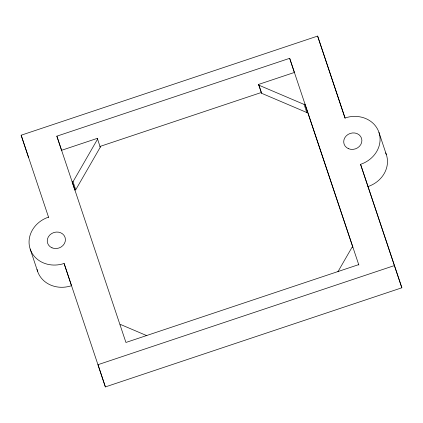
<?xml version="1.0" encoding="UTF-8"?>
<svg xmlns="http://www.w3.org/2000/svg" width="423" height="423" viewBox="0 0 423 423"><rect width="100%" height="100%" fill="white"/><g stroke="black" fill="none" stroke-linecap="round" stroke-linejoin="round"><path stroke-width="0.63" d="M97.316 138.353L100.262 147.209L75.733 189.779L74.86 190.07L72.169 181.985L73.042 181.694L97.57 139.13L97.316 138.353L61.562 150.308L56.856 136.164L289.67 58.316L358.878 265.089M337.908 271.772L351.973 247.365L352.845 247.074M28.547 157.446L21.15 135.217L317.62 36.082L345.041 117.98A27.585 24.444 -18.4 0 1 378.96 132.415L386.358 154.644M258.627 84.415L258.887 85.187L304.111 104.433L304.983 104.137L307.674 112.222L306.802 112.513L261.573 93.272L261.319 92.5L258.627 84.415L294.376 72.46L289.67 58.316M261.319 92.5L100.002 146.437L100.262 147.209M120.032 324.922L120.904 324.631L146.834 335.666M358.746 264.608L125.932 342.456L56.856 136.164M394.453 265.554L97.988 364.684L105.38 386.918L401.85 287.783L360.565 164.341A27.585 24.444 -18.4 0 0 378.96 132.415M345.11 118.329L317.62 36.082M360.565 164.341L401.85 287.783M307.674 112.222L352.819 247.048M21.15 135.217L48.64 217.464M48.571 217.115A27.585 24.444 -18.4 0 0 30.176 249.041A27.585 24.444 -18.4 0 0 64.095 263.471L105.38 386.918M304.111 104.433L306.802 112.513M258.887 85.187L261.573 93.272M73.042 181.694L75.733 189.779M64.095 263.471L71.492 285.699A27.585 24.444 -18.4 0 1 37.044 269.43M30.176 249.041L37.573 271.27M385.67 152.856A27.585 24.444 -18.4 0 1 367.957 186.569M51.997 247.82A9.195 8.148 -18.4 0 0 65.428 239.476A9.195 8.148 -18.4 0 0 51.58 233.586A9.195 8.148 -18.4 0 0 51.997 247.82M348.467 148.685A9.195 8.148 -18.4 0 0 361.892 140.346A9.195 8.148 -18.4 0 0 348.044 134.451A9.195 8.148 -18.4 0 0 348.467 148.685"/></g></svg>
